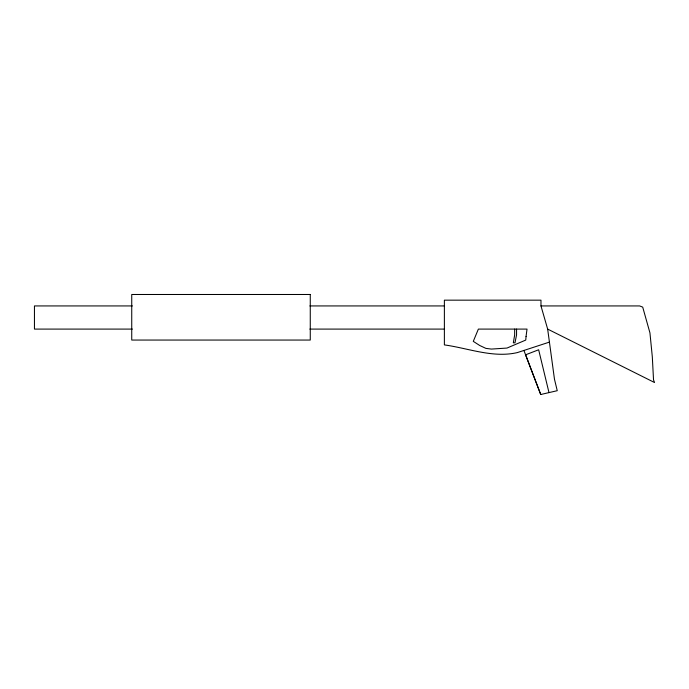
<?xml version="1.0" encoding="UTF-8"?>
<svg xmlns="http://www.w3.org/2000/svg" width="689" height="689" viewBox="0 0 689 689"><rect width="100%" height="100%" fill="white"/><g stroke="black" fill="none" stroke-linecap="round" stroke-linejoin="round"><path stroke-width="1.03" d="M549.426 342.106L517.361 352.587C493.005 358.246 468.219 348.178 444.379 344.905L444.379 300.163L540.977 300.163L540.977 305.933L547.652 329.092L554.473 379.208L557.246 390.697L540.719 394.513L525.595 354.809L538.652 349.779L548.987 392.601M132.357 305.933L34.45 305.933L34.45 329.092L132.357 329.092M309.886 305.933L444.379 305.933M540.977 305.933L639.659 305.933L642.716 307.139L649.942 332.873L652.319 356.885L653.534 379.94L654.55 382.533L547.652 329.092M309.886 329.092L444.379 329.092M523.916 350.443L540.719 394.513M516.561 329.092L516.561 334.871L514.984 342.829L513.331 342.829L514.666 334.871L514.666 329.092M526.06 336.439L525.759 340.065L506.983 348.066L491.403 349.073L485.866 348.376L479.673 345.465L473.291 341.356L478.373 329.092L527.025 329.092L526.06 336.439M310.265 294.487L131.737 294.487L131.737 340.056L310.265 340.056L310.265 294.487"/></g></svg>
